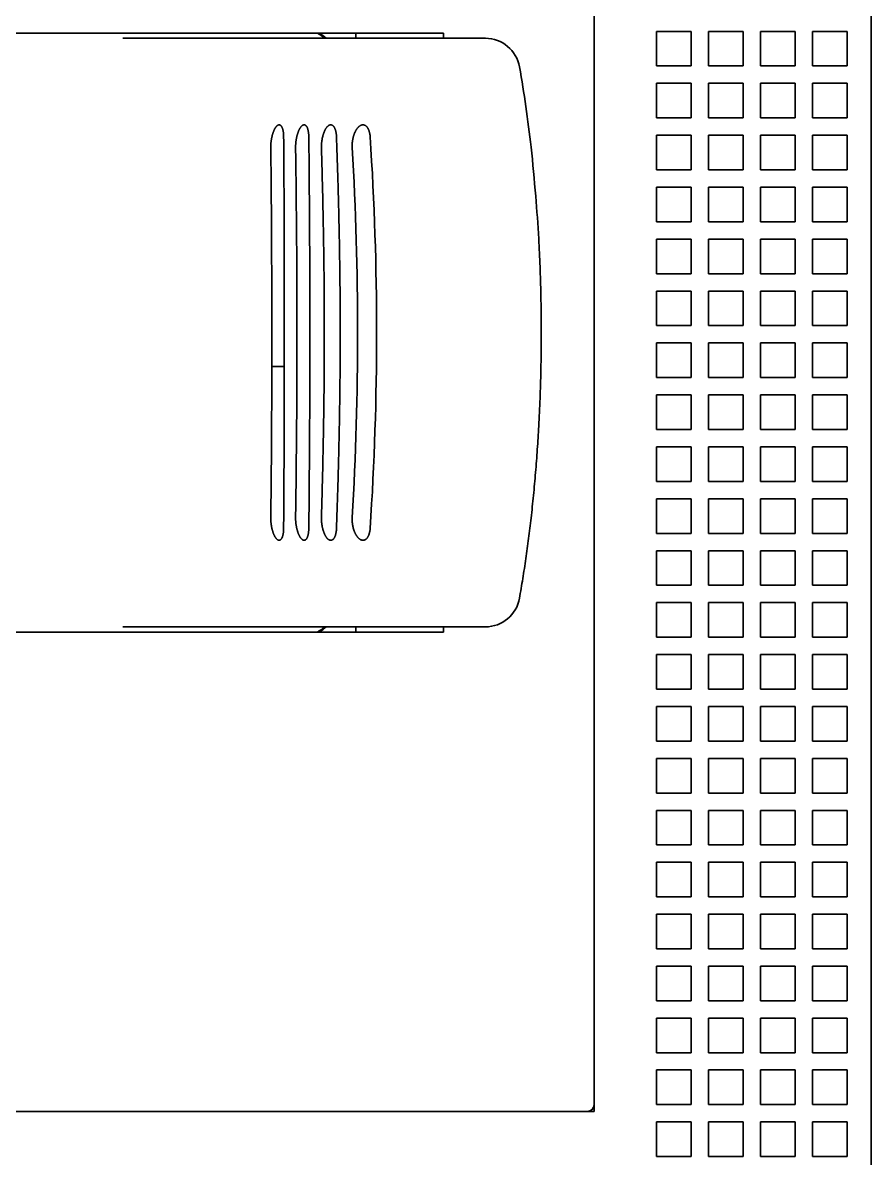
# Model space of a CAD drawing. Header units: millimetres. Extents: x 0 to 840, y -1485 to 297.
# Drawn here: x 74.148 to 76.598, y -454.275 to -450.995 of the extents above; entities that cross this region are included whole.
import ezdxf

# ---------------------------------------------------------------- set-up
doc = ezdxf.new("R2010")
doc.units = ezdxf.units.MM

# ---------------------------------------------------------------- blocks, each defined once
blk = doc.blocks.new('XT2_3P ABB')
at = {"color": 7, "lineweight": 35}
for p, q in [((3.95, 8.9), (-3.95, 8.9)), ((3.95, 8.9), (-3.95, 8.9)), ((2.25, 8.1), (-2.25, 8.1)), ((2.25, 8.1), (-2.25, 8.1)), ((2.1603, 8.1), (-2.1603, 8.1)), ((2.25, 4), (2.25, 8.1)), ((2.25, 4), (2.25, 8.1)), ((2.25, 4.02), (2.25, 8.08)), ((-0.865, 4.4521), (-0.865, 7.6649)), ((0.865, 4.4521), (0.865, 7.6649))]:
    blk.add_line(p, q, dxfattribs=at)
at = {"color": 7, "lineweight": 35, "ltscale": 0.025}
for p, q in [((-0.87, 8.83), (-0.87, 8.73)), ((-0.87, 8.83), (-0.77, 8.83)), ((-0.87, 8.83), (-0.87, 8.73)), ((-0.87, 8.83), (-0.77, 8.83)), ((-0.77, 8.83), (-0.77, 8.73)), ((-0.77, 8.83), (-0.77, 8.73)), ((-0.72, 8.83), (-0.72, 8.73)), ((-0.72, 8.83), (-0.62, 8.83)), ((-0.72, 8.83), (-0.72, 8.73)), ((-0.72, 8.83), (-0.62, 8.83)), ((-0.62, 8.83), (-0.62, 8.73)), ((-0.62, 8.83), (-0.62, 8.73)), ((-0.57, 8.83), (-0.57, 8.73)), ((-0.57, 8.83), (-0.47, 8.83)), ((-0.57, 8.83), (-0.57, 8.73)), ((-0.57, 8.83), (-0.47, 8.83)), ((-0.47, 8.83), (-0.47, 8.73)), ((-0.47, 8.83), (-0.47, 8.73)), ((-0.42, 8.83), (-0.42, 8.73)), ((-0.42, 8.83), (-0.32, 8.83)), ((-0.42, 8.83), (-0.42, 8.73)), ((-0.42, 8.83), (-0.32, 8.83)), ((-0.32, 8.83), (-0.32, 8.73)), ((-0.32, 8.83), (-0.32, 8.73)), ((-0.27, 8.83), (-0.27, 8.73)), ((-0.27, 8.83), (-0.17, 8.83)), ((-0.27, 8.83), (-0.27, 8.73)), ((-0.27, 8.83), (-0.17, 8.83)), ((-0.17, 8.83), (-0.17, 8.73)), ((-0.17, 8.83), (-0.17, 8.73)), ((-0.12, 8.83), (-0.12, 8.73)), ((-0.12, 8.83), (-0.02, 8.83)), ((-0.12, 8.83), (-0.12, 8.73)), ((-0.12, 8.83), (-0.02, 8.83)), ((-0.02, 8.83), (-0.02, 8.73)), ((-0.02, 8.83), (-0.02, 8.73)), ((0.03, 8.83), (0.03, 8.73)), ((0.03, 8.83), (0.13, 8.83)), ((0.03, 8.83), (0.03, 8.73)), ((0.03, 8.83), (0.13, 8.83)), ((0.13, 8.83), (0.13, 8.73)), ((0.13, 8.83), (0.13, 8.73)), ((0.18, 8.83), (0.18, 8.73)), ((0.18, 8.83), (0.28, 8.83)), ((0.18, 8.83), (0.18, 8.73)), ((0.18, 8.83), (0.28, 8.83)), ((0.28, 8.83), (0.28, 8.73)), ((0.28, 8.83), (0.28, 8.73)), ((0.33, 8.83), (0.33, 8.73)), ((0.33, 8.83), (0.43, 8.83)), ((0.33, 8.83), (0.33, 8.73)), ((0.33, 8.83), (0.43, 8.83)), ((0.43, 8.83), (0.43, 8.73)), ((0.43, 8.83), (0.43, 8.73)), ((0.48, 8.83), (0.48, 8.73)), ((0.48, 8.83), (0.58, 8.83)), ((0.48, 8.83), (0.48, 8.73)), ((0.48, 8.83), (0.58, 8.83)), ((0.58, 8.83), (0.58, 8.73)), ((0.58, 8.83), (0.58, 8.73)), ((0.63, 8.83), (0.63, 8.73)), ((0.63, 8.83), (0.73, 8.83)), ((0.63, 8.83), (0.63, 8.73)), ((0.63, 8.83), (0.73, 8.83)), ((0.73, 8.83), (0.73, 8.73)), ((0.73, 8.83), (0.73, 8.73)), ((0.78, 8.83), (0.78, 8.73)), ((0.78, 8.83), (0.88, 8.83)), ((0.78, 8.83), (0.78, 8.73)), ((0.78, 8.83), (0.88, 8.83)), ((0.88, 8.83), (0.88, 8.73)), ((0.88, 8.83), (0.88, 8.73)), ((0.93, 8.83), (0.93, 8.73)), ((0.93, 8.83), (1.03, 8.83)), ((0.93, 8.83), (0.93, 8.73)), ((0.93, 8.83), (1.03, 8.83)), ((1.03, 8.83), (1.03, 8.73)), ((1.03, 8.83), (1.03, 8.73)), ((1.08, 8.83), (1.08, 8.73)), ((1.08, 8.83), (1.18, 8.83)), ((1.08, 8.83), (1.08, 8.73)), ((1.08, 8.83), (1.18, 8.83)), ((1.18, 8.83), (1.18, 8.73)), ((1.18, 8.83), (1.18, 8.73)), ((1.23, 8.83), (1.23, 8.73)), ((1.23, 8.83), (1.33, 8.83)), ((1.23, 8.83), (1.23, 8.73)), ((1.23, 8.83), (1.33, 8.83)), ((1.33, 8.83), (1.33, 8.73)), ((1.33, 8.83), (1.33, 8.73)), ((1.38, 8.83), (1.38, 8.73)), ((1.38, 8.83), (1.48, 8.83)), ((1.38, 8.83), (1.38, 8.73)), ((1.38, 8.83), (1.48, 8.83)), ((1.48, 8.83), (1.48, 8.73)), ((1.48, 8.83), (1.48, 8.73)), ((1.53, 8.83), (1.53, 8.73)), ((1.53, 8.83), (1.63, 8.83)), ((1.53, 8.83), (1.53, 8.73)), ((1.53, 8.83), (1.63, 8.83)), ((1.63, 8.83), (1.63, 8.73)), ((1.63, 8.83), (1.63, 8.73)), ((1.68, 8.83), (1.68, 8.73)), ((1.68, 8.83), (1.78, 8.83)), ((1.68, 8.83), (1.68, 8.73)), ((1.68, 8.83), (1.78, 8.83)), ((1.78, 8.83), (1.78, 8.73)), ((1.78, 8.83), (1.78, 8.73)), ((1.83, 8.83), (1.83, 8.73)), ((1.83, 8.83), (1.93, 8.83)), ((1.83, 8.83), (1.83, 8.73)), ((1.83, 8.83), (1.93, 8.83)), ((1.93, 8.83), (1.93, 8.73)), ((1.93, 8.83), (1.93, 8.73)), ((1.98, 8.83), (1.98, 8.73)), ((1.98, 8.83), (2.08, 8.83)), ((1.98, 8.83), (1.98, 8.73)), ((1.98, 8.83), (2.08, 8.83)), ((2.08, 8.83), (2.08, 8.73)), ((2.08, 8.83), (2.08, 8.73)), ((2.13, 8.83), (2.13, 8.73)), ((2.13, 8.83), (2.23, 8.83)), ((2.13, 8.83), (2.13, 8.73)), ((2.13, 8.83), (2.23, 8.83)), ((2.23, 8.83), (2.23, 8.73)), ((2.23, 8.83), (2.23, 8.73)), ((2.28, 8.83), (2.28, 8.73)), ((2.28, 8.83), (2.38, 8.83)), ((2.28, 8.83), (2.28, 8.73)), ((2.28, 8.83), (2.38, 8.83)), ((2.38, 8.83), (2.38, 8.73)), ((2.38, 8.83), (2.38, 8.73)), ((-0.87, 8.73), (-0.77, 8.73)), ((-0.87, 8.73), (-0.77, 8.73)), ((-0.72, 8.73), (-0.62, 8.73)), ((-0.72, 8.73), (-0.62, 8.73)), ((-0.57, 8.73), (-0.47, 8.73)), ((-0.57, 8.73), (-0.47, 8.73)), ((-0.42, 8.73), (-0.32, 8.73)), ((-0.42, 8.73), (-0.32, 8.73)), ((-0.27, 8.73), (-0.17, 8.73)), ((-0.27, 8.73), (-0.17, 8.73)), ((-0.12, 8.73), (-0.02, 8.73)), ((-0.12, 8.73), (-0.02, 8.73)), ((0.03, 8.73), (0.13, 8.73)), ((0.03, 8.73), (0.13, 8.73)), ((0.18, 8.73), (0.28, 8.73)), ((0.18, 8.73), (0.28, 8.73)), ((0.33, 8.73), (0.43, 8.73)), ((0.33, 8.73), (0.43, 8.73)), ((0.48, 8.73), (0.58, 8.73)), ((0.48, 8.73), (0.58, 8.73)), ((0.63, 8.73), (0.73, 8.73)), ((0.63, 8.73), (0.73, 8.73)), ((0.78, 8.73), (0.88, 8.73)), ((0.78, 8.73), (0.88, 8.73)), ((0.93, 8.73), (1.03, 8.73)), ((0.93, 8.73), (1.03, 8.73)), ((1.08, 8.73), (1.18, 8.73)), ((1.08, 8.73), (1.18, 8.73)), ((1.23, 8.73), (1.33, 8.73)), ((1.23, 8.73), (1.33, 8.73)), ((1.38, 8.73), (1.48, 8.73)), ((1.38, 8.73), (1.48, 8.73)), ((1.53, 8.73), (1.63, 8.73)), ((1.53, 8.73), (1.63, 8.73)), ((1.68, 8.73), (1.78, 8.73)), ((1.68, 8.73), (1.78, 8.73)), ((1.83, 8.73), (1.93, 8.73)), ((1.83, 8.73), (1.93, 8.73)), ((1.98, 8.73), (2.08, 8.73)), ((1.98, 8.73), (2.08, 8.73)), ((2.13, 8.73), (2.23, 8.73)), ((2.13, 8.73), (2.23, 8.73)), ((2.28, 8.73), (2.38, 8.73)), ((2.28, 8.73), (2.38, 8.73)), ((-0.87, 8.68), (-0.87, 8.58)), ((-0.87, 8.68), (-0.77, 8.68)), ((-0.87, 8.68), (-0.87, 8.58)), ((-0.87, 8.68), (-0.77, 8.68)), ((-0.77, 8.68), (-0.77, 8.58)), ((-0.77, 8.68), (-0.77, 8.58)), ((-0.72, 8.68), (-0.72, 8.58)), ((-0.72, 8.68), (-0.62, 8.68)), ((-0.72, 8.68), (-0.72, 8.58)), ((-0.72, 8.68), (-0.62, 8.68)), ((-0.62, 8.68), (-0.62, 8.58)), ((-0.62, 8.68), (-0.62, 8.58)), ((-0.57, 8.68), (-0.57, 8.58)), ((-0.57, 8.68), (-0.47, 8.68)), ((-0.57, 8.68), (-0.57, 8.58)), ((-0.57, 8.68), (-0.47, 8.68)), ((-0.47, 8.68), (-0.47, 8.58)), ((-0.47, 8.68), (-0.47, 8.58)), ((-0.42, 8.68), (-0.42, 8.58)), ((-0.42, 8.68), (-0.32, 8.68)), ((-0.42, 8.68), (-0.42, 8.58)), ((-0.42, 8.68), (-0.32, 8.68)), ((-0.32, 8.68), (-0.32, 8.58)), ((-0.32, 8.68), (-0.32, 8.58)), ((-0.27, 8.68), (-0.27, 8.58)), ((-0.27, 8.68), (-0.17, 8.68)), ((-0.27, 8.68), (-0.27, 8.58)), ((-0.27, 8.68), (-0.17, 8.68)), ((-0.17, 8.68), (-0.17, 8.58)), ((-0.17, 8.68), (-0.17, 8.58)), ((-0.12, 8.68), (-0.12, 8.58)), ((-0.12, 8.68), (-0.02, 8.68)), ((-0.12, 8.68), (-0.12, 8.58)), ((-0.12, 8.68), (-0.02, 8.68)), ((-0.02, 8.68), (-0.02, 8.58)), ((-0.02, 8.68), (-0.02, 8.58)), ((0.03, 8.68), (0.03, 8.58)), ((0.03, 8.68), (0.13, 8.68)), ((0.03, 8.68), (0.03, 8.58)), ((0.03, 8.68), (0.13, 8.68)), ((0.13, 8.68), (0.13, 8.58)), ((0.13, 8.68), (0.13, 8.58)), ((0.18, 8.68), (0.18, 8.58)), ((0.18, 8.68), (0.28, 8.68)), ((0.18, 8.68), (0.18, 8.58)), ((0.18, 8.68), (0.28, 8.68)), ((0.28, 8.68), (0.28, 8.58)), ((0.28, 8.68), (0.28, 8.58)), ((0.33, 8.68), (0.33, 8.58)), ((0.33, 8.68), (0.43, 8.68)), ((0.33, 8.68), (0.33, 8.58)), ((0.33, 8.68), (0.43, 8.68)), ((0.43, 8.68), (0.43, 8.58)), ((0.43, 8.68), (0.43, 8.58)), ((0.48, 8.68), (0.48, 8.58)), ((0.48, 8.68), (0.58, 8.68)), ((0.48, 8.68), (0.48, 8.58)), ((0.48, 8.68), (0.58, 8.68)), ((0.58, 8.68), (0.58, 8.58)), ((0.58, 8.68), (0.58, 8.58)), ((0.63, 8.68), (0.63, 8.58)), ((0.63, 8.68), (0.73, 8.68)), ((0.63, 8.68), (0.63, 8.58)), ((0.63, 8.68), (0.73, 8.68)), ((0.73, 8.68), (0.73, 8.58)), ((0.73, 8.68), (0.73, 8.58)), ((0.78, 8.68), (0.78, 8.58)), ((0.78, 8.68), (0.88, 8.68)), ((0.78, 8.68), (0.78, 8.58)), ((0.78, 8.68), (0.88, 8.68)), ((0.88, 8.68), (0.88, 8.58)), ((0.88, 8.68), (0.88, 8.58)), ((0.93, 8.68), (0.93, 8.58)), ((0.93, 8.68), (1.03, 8.68)), ((0.93, 8.68), (0.93, 8.58)), ((0.93, 8.68), (1.03, 8.68)), ((1.03, 8.68), (1.03, 8.58)), ((1.03, 8.68), (1.03, 8.58)), ((1.08, 8.68), (1.08, 8.58)), ((1.08, 8.68), (1.18, 8.68)), ((1.08, 8.68), (1.08, 8.58)), ((1.08, 8.68), (1.18, 8.68)), ((1.18, 8.68), (1.18, 8.58)), ((1.18, 8.68), (1.18, 8.58)), ((1.23, 8.68), (1.23, 8.58)), ((1.23, 8.68), (1.33, 8.68)), ((1.23, 8.68), (1.23, 8.58)), ((1.23, 8.68), (1.33, 8.68)), ((1.33, 8.68), (1.33, 8.58)), ((1.33, 8.68), (1.33, 8.58)), ((1.38, 8.68), (1.38, 8.58)), ((1.38, 8.68), (1.48, 8.68)), ((1.38, 8.68), (1.38, 8.58)), ((1.38, 8.68), (1.48, 8.68)), ((1.48, 8.68), (1.48, 8.58)), ((1.48, 8.68), (1.48, 8.58)), ((1.53, 8.68), (1.53, 8.58)), ((1.53, 8.68), (1.63, 8.68)), ((1.53, 8.68), (1.53, 8.58)), ((1.53, 8.68), (1.63, 8.68)), ((1.63, 8.68), (1.63, 8.58)), ((1.63, 8.68), (1.63, 8.58)), ((1.68, 8.68), (1.68, 8.58)), ((1.68, 8.68), (1.78, 8.68)), ((1.68, 8.68), (1.68, 8.58)), ((1.68, 8.68), (1.78, 8.68)), ((1.78, 8.68), (1.78, 8.58)), ((1.78, 8.68), (1.78, 8.58)), ((1.83, 8.68), (1.83, 8.58)), ((1.83, 8.68), (1.93, 8.68)), ((1.83, 8.68), (1.83, 8.58)), ((1.83, 8.68), (1.93, 8.68)), ((1.93, 8.68), (1.93, 8.58)), ((1.93, 8.68), (1.93, 8.58)), ((1.98, 8.68), (1.98, 8.58)), ((1.98, 8.68), (2.08, 8.68)), ((1.98, 8.68), (1.98, 8.58)), ((1.98, 8.68), (2.08, 8.68)), ((2.08, 8.68), (2.08, 8.58)), ((2.08, 8.68), (2.08, 8.58)), ((2.13, 8.68), (2.13, 8.58)), ((2.13, 8.68), (2.23, 8.68)), ((2.13, 8.68), (2.13, 8.58)), ((2.13, 8.68), (2.23, 8.68)), ((2.23, 8.68), (2.23, 8.58)), ((2.23, 8.68), (2.23, 8.58)), ((2.28, 8.68), (2.28, 8.58)), ((2.28, 8.68), (2.38, 8.68)), ((2.28, 8.68), (2.28, 8.58)), ((2.28, 8.68), (2.38, 8.68)), ((2.38, 8.68), (2.38, 8.58)), ((2.38, 8.68), (2.38, 8.58)), ((-0.87, 8.58), (-0.77, 8.58)), ((-0.87, 8.58), (-0.77, 8.58)), ((-0.72, 8.58), (-0.62, 8.58)), ((-0.72, 8.58), (-0.62, 8.58)), ((-0.57, 8.58), (-0.47, 8.58)), ((-0.57, 8.58), (-0.47, 8.58)), ((-0.42, 8.58), (-0.32, 8.58)), ((-0.42, 8.58), (-0.32, 8.58)), ((-0.27, 8.58), (-0.17, 8.58)), ((-0.27, 8.58), (-0.17, 8.58)), ((-0.12, 8.58), (-0.02, 8.58)), ((-0.12, 8.58), (-0.02, 8.58)), ((0.03, 8.58), (0.13, 8.58)), ((0.03, 8.58), (0.13, 8.58)), ((0.18, 8.58), (0.28, 8.58)), ((0.18, 8.58), (0.28, 8.58)), ((0.33, 8.58), (0.43, 8.58)), ((0.33, 8.58), (0.43, 8.58)), ((0.48, 8.58), (0.58, 8.58)), ((0.48, 8.58), (0.58, 8.58)), ((0.63, 8.58), (0.73, 8.58)), ((0.63, 8.58), (0.73, 8.58)), ((0.78, 8.58), (0.88, 8.58)), ((0.78, 8.58), (0.88, 8.58)), ((0.93, 8.58), (1.03, 8.58)), ((0.93, 8.58), (1.03, 8.58)), ((1.08, 8.58), (1.18, 8.58)), ((1.08, 8.58), (1.18, 8.58)), ((1.23, 8.58), (1.33, 8.58)), ((1.23, 8.58), (1.33, 8.58)), ((1.38, 8.58), (1.48, 8.58)), ((1.38, 8.58), (1.48, 8.58)), ((1.53, 8.58), (1.63, 8.58)), ((1.53, 8.58), (1.63, 8.58)), ((1.68, 8.58), (1.78, 8.58)), ((1.68, 8.58), (1.78, 8.58)), ((1.83, 8.58), (1.93, 8.58)), ((1.83, 8.58), (1.93, 8.58)), ((1.98, 8.58), (2.08, 8.58)), ((1.98, 8.58), (2.08, 8.58)), ((2.13, 8.58), (2.23, 8.58)), ((2.13, 8.58), (2.23, 8.58)), ((2.28, 8.58), (2.38, 8.58)), ((2.28, 8.58), (2.38, 8.58)), ((-0.87, 8.53), (-0.87, 8.43)), ((-0.87, 8.53), (-0.77, 8.53)), ((-0.87, 8.53), (-0.87, 8.43)), ((-0.87, 8.53), (-0.77, 8.53)), ((-0.77, 8.53), (-0.77, 8.43)), ((-0.77, 8.53), (-0.77, 8.43)), ((-0.72, 8.53), (-0.72, 8.43)), ((-0.72, 8.53), (-0.62, 8.53)), ((-0.72, 8.53), (-0.72, 8.43)), ((-0.72, 8.53), (-0.62, 8.53)), ((-0.62, 8.53), (-0.62, 8.43)), ((-0.62, 8.53), (-0.62, 8.43)), ((-0.57, 8.53), (-0.57, 8.43)), ((-0.57, 8.53), (-0.47, 8.53)), ((-0.57, 8.53), (-0.57, 8.43)), ((-0.57, 8.53), (-0.47, 8.53)), ((-0.47, 8.53), (-0.47, 8.43)), ((-0.47, 8.53), (-0.47, 8.43)), ((-0.42, 8.53), (-0.42, 8.43)), ((-0.42, 8.53), (-0.32, 8.53)), ((-0.42, 8.53), (-0.42, 8.43)), ((-0.42, 8.53), (-0.32, 8.53)), ((-0.32, 8.53), (-0.32, 8.43)), ((-0.32, 8.53), (-0.32, 8.43)), ((-0.27, 8.53), (-0.27, 8.43)), ((-0.27, 8.53), (-0.17, 8.53)), ((-0.27, 8.53), (-0.27, 8.43)), ((-0.27, 8.53), (-0.17, 8.53)), ((-0.17, 8.53), (-0.17, 8.43)), ((-0.17, 8.53), (-0.17, 8.43)), ((-0.12, 8.53), (-0.12, 8.43)), ((-0.12, 8.53), (-0.02, 8.53)), ((-0.12, 8.53), (-0.12, 8.43)), ((-0.12, 8.53), (-0.02, 8.53)), ((-0.02, 8.53), (-0.02, 8.43)), ((-0.02, 8.53), (-0.02, 8.43)), ((0.03, 8.53), (0.03, 8.43)), ((0.03, 8.53), (0.13, 8.53)), ((0.03, 8.53), (0.03, 8.43)), ((0.03, 8.53), (0.13, 8.53)), ((0.13, 8.53), (0.13, 8.43)), ((0.13, 8.53), (0.13, 8.43)), ((0.18, 8.53), (0.18, 8.43)), ((0.18, 8.53), (0.28, 8.53)), ((0.18, 8.53), (0.18, 8.43)), ((0.18, 8.53), (0.28, 8.53)), ((0.28, 8.53), (0.28, 8.43)), ((0.28, 8.53), (0.28, 8.43)), ((0.33, 8.53), (0.33, 8.43)), ((0.33, 8.53), (0.43, 8.53)), ((0.33, 8.53), (0.33, 8.43)), ((0.33, 8.53), (0.43, 8.53)), ((0.43, 8.53), (0.43, 8.43)), ((0.43, 8.53), (0.43, 8.43)), ((0.48, 8.53), (0.48, 8.43)), ((0.48, 8.53), (0.58, 8.53)), ((0.48, 8.53), (0.48, 8.43)), ((0.48, 8.53), (0.58, 8.53)), ((0.58, 8.53), (0.58, 8.43)), ((0.58, 8.53), (0.58, 8.43)), ((0.63, 8.53), (0.63, 8.43)), ((0.63, 8.53), (0.73, 8.53)), ((0.63, 8.53), (0.63, 8.43)), ((0.63, 8.53), (0.73, 8.53)), ((0.73, 8.53), (0.73, 8.43)), ((0.73, 8.53), (0.73, 8.43)), ((0.78, 8.53), (0.78, 8.43)), ((0.78, 8.53), (0.88, 8.53)), ((0.78, 8.53), (0.78, 8.43)), ((0.78, 8.53), (0.88, 8.53)), ((0.88, 8.53), (0.88, 8.43)), ((0.88, 8.53), (0.88, 8.43)), ((0.93, 8.53), (0.93, 8.43)), ((0.93, 8.53), (1.03, 8.53)), ((0.93, 8.53), (0.93, 8.43)), ((0.93, 8.53), (1.03, 8.53)), ((1.03, 8.53), (1.03, 8.43)), ((1.03, 8.53), (1.03, 8.43)), ((1.08, 8.53), (1.08, 8.43)), ((1.08, 8.53), (1.18, 8.53)), ((1.08, 8.53), (1.08, 8.43)), ((1.08, 8.53), (1.18, 8.53)), ((1.18, 8.53), (1.18, 8.43)), ((1.18, 8.53), (1.18, 8.43)), ((1.23, 8.53), (1.23, 8.43)), ((1.23, 8.53), (1.33, 8.53)), ((1.23, 8.53), (1.23, 8.43)), ((1.23, 8.53), (1.33, 8.53)), ((1.33, 8.53), (1.33, 8.43)), ((1.33, 8.53), (1.33, 8.43)), ((1.38, 8.53), (1.38, 8.43)), ((1.38, 8.53), (1.48, 8.53)), ((1.38, 8.53), (1.38, 8.43)), ((1.38, 8.53), (1.48, 8.53)), ((1.48, 8.53), (1.48, 8.43)), ((1.48, 8.53), (1.48, 8.43)), ((1.53, 8.53), (1.53, 8.43)), ((1.53, 8.53), (1.63, 8.53)), ((1.53, 8.53), (1.53, 8.43)), ((1.53, 8.53), (1.63, 8.53)), ((1.63, 8.53), (1.63, 8.43)), ((1.63, 8.53), (1.63, 8.43)), ((1.68, 8.53), (1.68, 8.43)), ((1.68, 8.53), (1.78, 8.53)), ((1.68, 8.53), (1.68, 8.43)), ((1.68, 8.53), (1.78, 8.53)), ((1.78, 8.53), (1.78, 8.43)), ((1.78, 8.53), (1.78, 8.43)), ((1.83, 8.53), (1.83, 8.43)), ((1.83, 8.53), (1.93, 8.53)), ((1.83, 8.53), (1.83, 8.43)), ((1.83, 8.53), (1.93, 8.53)), ((1.93, 8.53), (1.93, 8.43)), ((1.93, 8.53), (1.93, 8.43)), ((1.98, 8.53), (1.98, 8.43)), ((1.98, 8.53), (2.08, 8.53)), ((1.98, 8.53), (1.98, 8.43)), ((1.98, 8.53), (2.08, 8.53)), ((2.08, 8.53), (2.08, 8.43)), ((2.08, 8.53), (2.08, 8.43)), ((2.13, 8.53), (2.13, 8.43)), ((2.13, 8.53), (2.23, 8.53)), ((2.13, 8.53), (2.13, 8.43)), ((2.13, 8.53), (2.23, 8.53)), ((2.23, 8.53), (2.23, 8.43)), ((2.23, 8.53), (2.23, 8.43)), ((2.28, 8.53), (2.28, 8.43)), ((2.28, 8.53), (2.38, 8.53)), ((2.28, 8.53), (2.28, 8.43)), ((2.28, 8.53), (2.38, 8.53)), ((2.38, 8.53), (2.38, 8.43)), ((2.38, 8.53), (2.38, 8.43)), ((-0.87, 8.43), (-0.77, 8.43)), ((-0.87, 8.43), (-0.77, 8.43)), ((-0.72, 8.43), (-0.62, 8.43)), ((-0.72, 8.43), (-0.62, 8.43)), ((-0.57, 8.43), (-0.47, 8.43)), ((-0.57, 8.43), (-0.47, 8.43)), ((-0.42, 8.43), (-0.32, 8.43)), ((-0.42, 8.43), (-0.32, 8.43)), ((-0.27, 8.43), (-0.17, 8.43)), ((-0.27, 8.43), (-0.17, 8.43)), ((-0.12, 8.43), (-0.02, 8.43)), ((-0.12, 8.43), (-0.02, 8.43)), ((0.03, 8.43), (0.13, 8.43)), ((0.03, 8.43), (0.13, 8.43)), ((0.18, 8.43), (0.28, 8.43)), ((0.18, 8.43), (0.28, 8.43)), ((0.33, 8.43), (0.43, 8.43)), ((0.33, 8.43), (0.43, 8.43)), ((0.48, 8.43), (0.58, 8.43)), ((0.48, 8.43), (0.58, 8.43)), ((0.63, 8.43), (0.73, 8.43)), ((0.63, 8.43), (0.73, 8.43)), ((0.78, 8.43), (0.88, 8.43)), ((0.78, 8.43), (0.88, 8.43)), ((0.93, 8.43), (1.03, 8.43)), ((0.93, 8.43), (1.03, 8.43)), ((1.08, 8.43), (1.18, 8.43)), ((1.08, 8.43), (1.18, 8.43)), ((1.23, 8.43), (1.33, 8.43)), ((1.23, 8.43), (1.33, 8.43)), ((1.38, 8.43), (1.48, 8.43)), ((1.38, 8.43), (1.48, 8.43)), ((1.53, 8.43), (1.63, 8.43)), ((1.53, 8.43), (1.63, 8.43)), ((1.68, 8.43), (1.78, 8.43)), ((1.68, 8.43), (1.78, 8.43)), ((1.83, 8.43), (1.93, 8.43)), ((1.83, 8.43), (1.93, 8.43)), ((1.98, 8.43), (2.08, 8.43)), ((1.98, 8.43), (2.08, 8.43)), ((2.13, 8.43), (2.23, 8.43)), ((2.13, 8.43), (2.23, 8.43)), ((2.28, 8.43), (2.38, 8.43)), ((2.28, 8.43), (2.38, 8.43)), ((-0.87, 8.38), (-0.87, 8.28)), ((-0.87, 8.38), (-0.77, 8.38)), ((-0.87, 8.38), (-0.87, 8.28)), ((-0.87, 8.38), (-0.77, 8.38)), ((-0.77, 8.38), (-0.77, 8.28)), ((-0.77, 8.38), (-0.77, 8.28)), ((-0.72, 8.38), (-0.72, 8.28)), ((-0.72, 8.38), (-0.62, 8.38)), ((-0.72, 8.38), (-0.72, 8.28)), ((-0.72, 8.38), (-0.62, 8.38)), ((-0.62, 8.38), (-0.62, 8.28)), ((-0.62, 8.38), (-0.62, 8.28)), ((-0.57, 8.38), (-0.57, 8.28)), ((-0.57, 8.38), (-0.47, 8.38)), ((-0.57, 8.38), (-0.57, 8.28)), ((-0.57, 8.38), (-0.47, 8.38)), ((-0.47, 8.38), (-0.47, 8.28)), ((-0.47, 8.38), (-0.47, 8.28)), ((-0.42, 8.38), (-0.42, 8.28)), ((-0.42, 8.38), (-0.32, 8.38)), ((-0.42, 8.38), (-0.42, 8.28)), ((-0.42, 8.38), (-0.32, 8.38)), ((-0.32, 8.38), (-0.32, 8.28)), ((-0.32, 8.38), (-0.32, 8.28)), ((-0.27, 8.38), (-0.27, 8.28)), ((-0.27, 8.38), (-0.17, 8.38)), ((-0.27, 8.38), (-0.27, 8.28)), ((-0.27, 8.38), (-0.17, 8.38)), ((-0.17, 8.38), (-0.17, 8.28)), ((-0.17, 8.38), (-0.17, 8.28)), ((-0.12, 8.38), (-0.12, 8.28)), ((-0.12, 8.38), (-0.02, 8.38)), ((-0.12, 8.38), (-0.12, 8.28)), ((-0.12, 8.38), (-0.02, 8.38)), ((-0.02, 8.38), (-0.02, 8.28)), ((-0.02, 8.38), (-0.02, 8.28)), ((0.03, 8.38), (0.03, 8.28)), ((0.03, 8.38), (0.13, 8.38)), ((0.03, 8.38), (0.03, 8.28)), ((0.03, 8.38), (0.13, 8.38)), ((0.13, 8.38), (0.13, 8.28)), ((0.13, 8.38), (0.13, 8.28)), ((0.18, 8.38), (0.18, 8.28)), ((0.18, 8.38), (0.28, 8.38)), ((0.18, 8.38), (0.18, 8.28)), ((0.18, 8.38), (0.28, 8.38)), ((0.28, 8.38), (0.28, 8.28)), ((0.28, 8.38), (0.28, 8.28)), ((0.33, 8.38), (0.33, 8.28)), ((0.33, 8.38), (0.43, 8.38)), ((0.33, 8.38), (0.33, 8.28)), ((0.33, 8.38), (0.43, 8.38)), ((0.43, 8.38), (0.43, 8.28)), ((0.43, 8.38), (0.43, 8.28)), ((0.48, 8.38), (0.48, 8.28)), ((0.48, 8.38), (0.58, 8.38)), ((0.48, 8.38), (0.48, 8.28)), ((0.48, 8.38), (0.58, 8.38)), ((0.58, 8.38), (0.58, 8.28)), ((0.58, 8.38), (0.58, 8.28)), ((0.63, 8.38), (0.63, 8.28)), ((0.63, 8.38), (0.73, 8.38)), ((0.63, 8.38), (0.63, 8.28)), ((0.63, 8.38), (0.73, 8.38)), ((0.73, 8.38), (0.73, 8.28)), ((0.73, 8.38), (0.73, 8.28)), ((0.78, 8.38), (0.78, 8.28)), ((0.78, 8.38), (0.88, 8.38)), ((0.78, 8.38), (0.78, 8.28)), ((0.78, 8.38), (0.88, 8.38)), ((0.88, 8.38), (0.88, 8.28)), ((0.88, 8.38), (0.88, 8.28)), ((0.93, 8.38), (0.93, 8.28)), ((0.93, 8.38), (1.03, 8.38)), ((0.93, 8.38), (0.93, 8.28)), ((0.93, 8.38), (1.03, 8.38)), ((1.03, 8.38), (1.03, 8.28)), ((1.03, 8.38), (1.03, 8.28)), ((1.08, 8.38), (1.08, 8.28)), ((1.08, 8.38), (1.18, 8.38)), ((1.08, 8.38), (1.08, 8.28)), ((1.08, 8.38), (1.18, 8.38)), ((1.18, 8.38), (1.18, 8.28)), ((1.18, 8.38), (1.18, 8.28)), ((1.23, 8.38), (1.23, 8.28)), ((1.23, 8.38), (1.33, 8.38)), ((1.23, 8.38), (1.23, 8.28)), ((1.23, 8.38), (1.33, 8.38)), ((1.33, 8.38), (1.33, 8.28)), ((1.33, 8.38), (1.33, 8.28)), ((1.38, 8.38), (1.38, 8.28)), ((1.38, 8.38), (1.48, 8.38)), ((1.38, 8.38), (1.38, 8.28)), ((1.38, 8.38), (1.48, 8.38)), ((1.48, 8.38), (1.48, 8.28)), ((1.48, 8.38), (1.48, 8.28)), ((1.53, 8.38), (1.53, 8.28)), ((1.53, 8.38), (1.63, 8.38)), ((1.53, 8.38), (1.53, 8.28)), ((1.53, 8.38), (1.63, 8.38)), ((1.63, 8.38), (1.63, 8.28)), ((1.63, 8.38), (1.63, 8.28)), ((1.68, 8.38), (1.68, 8.28)), ((1.68, 8.38), (1.78, 8.38)), ((1.68, 8.38), (1.68, 8.28)), ((1.68, 8.38), (1.78, 8.38)), ((1.78, 8.38), (1.78, 8.28)), ((1.78, 8.38), (1.78, 8.28)), ((1.83, 8.38), (1.83, 8.28)), ((1.83, 8.38), (1.93, 8.38)), ((1.83, 8.38), (1.83, 8.28)), ((1.83, 8.38), (1.93, 8.38)), ((1.93, 8.38), (1.93, 8.28)), ((1.93, 8.38), (1.93, 8.28)), ((1.98, 8.38), (1.98, 8.28)), ((1.98, 8.38), (2.08, 8.38)), ((1.98, 8.38), (1.98, 8.28)), ((1.98, 8.38), (2.08, 8.38)), ((2.08, 8.38), (2.08, 8.28)), ((2.08, 8.38), (2.08, 8.28)), ((2.13, 8.38), (2.13, 8.28)), ((2.13, 8.38), (2.23, 8.38)), ((2.13, 8.38), (2.13, 8.28)), ((2.13, 8.38), (2.23, 8.38)), ((2.23, 8.38), (2.23, 8.28)), ((2.23, 8.38), (2.23, 8.28)), ((2.28, 8.38), (2.28, 8.28)), ((2.28, 8.38), (2.38, 8.38)), ((2.28, 8.38), (2.28, 8.28)), ((2.28, 8.38), (2.38, 8.38)), ((2.38, 8.38), (2.38, 8.28)), ((2.38, 8.38), (2.38, 8.28)), ((-0.87, 8.28), (-0.77, 8.28)), ((-0.87, 8.28), (-0.77, 8.28)), ((-0.72, 8.28), (-0.62, 8.28)), ((-0.72, 8.28), (-0.62, 8.28)), ((-0.57, 8.28), (-0.47, 8.28)), ((-0.57, 8.28), (-0.47, 8.28)), ((-0.42, 8.28), (-0.32, 8.28)), ((-0.42, 8.28), (-0.32, 8.28)), ((-0.27, 8.28), (-0.17, 8.28)), ((-0.27, 8.28), (-0.17, 8.28)), ((-0.12, 8.28), (-0.02, 8.28)), ((-0.12, 8.28), (-0.02, 8.28)), ((0.03, 8.28), (0.13, 8.28)), ((0.03, 8.28), (0.13, 8.28)), ((0.18, 8.28), (0.28, 8.28)), ((0.18, 8.28), (0.28, 8.28)), ((0.33, 8.28), (0.43, 8.28)), ((0.33, 8.28), (0.43, 8.28)), ((0.48, 8.28), (0.58, 8.28)), ((0.48, 8.28), (0.58, 8.28)), ((0.63, 8.28), (0.73, 8.28)), ((0.63, 8.28), (0.73, 8.28)), ((0.78, 8.28), (0.88, 8.28)), ((0.78, 8.28), (0.88, 8.28)), ((0.93, 8.28), (1.03, 8.28)), ((0.93, 8.28), (1.03, 8.28)), ((1.08, 8.28), (1.18, 8.28)), ((1.08, 8.28), (1.18, 8.28)), ((1.23, 8.28), (1.33, 8.28)), ((1.23, 8.28), (1.33, 8.28)), ((1.38, 8.28), (1.48, 8.28)), ((1.38, 8.28), (1.48, 8.28)), ((1.53, 8.28), (1.63, 8.28)), ((1.53, 8.28), (1.63, 8.28)), ((1.68, 8.28), (1.78, 8.28)), ((1.68, 8.28), (1.78, 8.28)), ((1.83, 8.28), (1.93, 8.28)), ((1.83, 8.28), (1.93, 8.28)), ((1.98, 8.28), (2.08, 8.28)), ((1.98, 8.28), (2.08, 8.28)), ((2.13, 8.28), (2.23, 8.28)), ((2.13, 8.28), (2.23, 8.28)), ((2.28, 8.28), (2.38, 8.28)), ((2.28, 8.28), (2.38, 8.28))]:
    blk.add_line(p, q, dxfattribs=at)
at = {"color": 7, "lineweight": 35, "ltscale": 0.017437}
blk.add_line((2.23, 8.1), (2.1603, 8.1), dxfattribs=at)
at = {"color": 7, "lineweight": 35, "ltscale": 0.059273}
for p, q in [((-0.85, 7.7858), (-0.85, 7.5487)), ((0.85, 7.7858), (0.85, 7.5487))]:
    blk.add_line(p, q, dxfattribs=at)
at = {"color": 7, "lineweight": 35, "ltscale": 0.003747}
blk.add_line((-0.865, 7.6649), (-0.85, 7.6652), dxfattribs=at)
at = {"color": 7, "lineweight": 35, "ltscale": 0.003748}
blk.add_line((0.85, 7.6652), (0.865, 7.6649), dxfattribs=at)
at = {"color": 7, "lineweight": 35, "ltscale": 0.036088}
for p, q in [((-0.85, 7.4043), (-0.85, 7.5487)), ((0.85, 7.5487), (0.85, 7.4043))]:
    blk.add_line(p, q, dxfattribs=at)
at = {"color": 7, "lineweight": 35, "ltscale": 0.00375}
for p, q in [((-0.865, 7.4116), (-0.85, 7.4116)), ((0.85, 7.4116), (0.865, 7.4116))]:
    blk.add_line(p, q, dxfattribs=at)
at = {"color": 7, "lineweight": 35, "ltscale": 0.138792}
for p, q in [((-0.85, 7.4043), (-0.85, 6.8492)), ((0.85, 6.8492), (0.85, 7.4043))]:
    blk.add_line(p, q, dxfattribs=at)
at = {"color": 7, "lineweight": 35, "ltscale": 0.023766}
for p, q in [((-0.5657, 7.2759), (-0.4707, 7.2769)), ((0.5657, 7.2759), (0.4707, 7.2769))]:
    blk.add_line(p, q, dxfattribs=at)
at = {"color": 7, "lineweight": 35, "ltscale": 0.064286}
for p, q in [((-0.1029, 7.2051), (-0.36, 7.2046)), ((0.36, 7.2046), (0.1029, 7.2051))]:
    blk.add_line(p, q, dxfattribs=at)
at = {"color": 7, "lineweight": 35, "ltscale": 0.051429}
blk.add_line((0.1029, 7.2051), (-0.1029, 7.2051), dxfattribs=at)
at = {"color": 7, "lineweight": 35, "ltscale": 0.009004}
blk.add_line((0.098, 7.1691), (0.098, 7.2051), dxfattribs=at)
at = {"color": 7, "lineweight": 35, "ltscale": 0.000214}
for p, q in [((-0.34, 7.1681), (-0.3391, 7.1681)), ((0.3391, 7.1681), (0.34, 7.1681))]:
    blk.add_line(p, q, dxfattribs=at)
at = {"color": 7, "lineweight": 35, "ltscale": 0.000218}
for p, q in [((-0.098, 7.1691), (-0.0971, 7.1691)), ((0.0971, 7.1691), (0.098, 7.1691))]:
    blk.add_line(p, q, dxfattribs=at)
at = {"color": 7, "lineweight": 35, "ltscale": 0.048572}
blk.add_line((-0.0971, 7.1691), (0.0971, 7.1691), dxfattribs=at)
at = {"color": 7, "lineweight": 35, "ltscale": 0.027592}
for p, q in [((-0.85, 6.7388), (-0.85, 6.8492)), ((0.85, 6.8492), (0.85, 6.7388))]:
    blk.add_line(p, q, dxfattribs=at)
at = {"color": 7, "lineweight": 35}
for centre, radius, start, end in [((2.23, 8.08), 0.02, 0, 90), ((-0.0001, 2.8821), 5.065, 89.999, 91.2251), ((0.0001, 2.8822), 5.0649, 88.7701, 90.0009), ((-0.75, 7.7858), 0.1, 100.0436, 180), ((0.75, 7.7858), 0.1, 360, 79.9565), ((0, -1.0862), 8.558, 86.20981, 93.79019), ((0, -1.7124), 9.1294, 86.64494, 93.35506), ((-0.7823, 7.2626), 0.0931, 136.5936, 152.6253), ((-0.7882, 7.2584), 0.0878, 134.7321, 151.0772), ((0.7823, 7.2626), 0.0931, 27.3763, 43.4065), ((0.7882, 7.2584), 0.0878, 28.9237, 45.2686), ((0, -38.9818), 46.261, 89.41707, 90.58293), ((0, -31.574), 38.8157, 89.2113, 90.78868), ((-0.2083, -35.7977), 43.0026, 90.20217, 90.47626), ((0.2083, -35.7949), 42.9997, 89.52374, 89.79785), ((-0.145, -22.3608), 29.5295, 90.37838, 90.75537), ((-0.0261, -39.9165), 47.0856, 90.08746, 90.38089), ((0.026, -39.958), 47.1272, 89.61925, 89.91242), ((0.145, -22.3622), 29.531, 89.24463, 89.6216)]:
    blk.add_arc(centre, radius, start, end, dxfattribs=at)
for points, knots in [([(-0.1093, 7.946), (-0.1362, 7.9454), (-0.19, 7.9438), (-0.2849, 7.9396), (-0.4002, 7.9308), (-0.5278, 7.9195), (-0.6523, 7.9033), (-0.7293, 7.891), (-0.7674, 7.8843)], [0, 0, 0, 0, 0.808395, 1.614226, 2.850429, 4.277233, 5.45559, 6.616809, 6.616809, 6.616809, 6.616809]), ([(0.11, 7.9459), (0.1235, 7.9457), (0.1503, 7.945), (0.1904, 7.9436), (0.2305, 7.9419), (0.2684, 7.94), (0.3041, 7.938), (0.3376, 7.9358), (0.3709, 7.9334), (0.4042, 7.9307), (0.4373, 7.9279), (0.4703, 7.9247), (0.5032, 7.9214), (0.5348, 7.9179), (0.5653, 7.9143), (0.5946, 7.9106), (0.6238, 7.9068), (0.6528, 7.9027), (0.6817, 7.8984), (0.7104, 7.8939), (0.739, 7.8892), (0.758, 7.8859), (0.7674, 7.8843)], [0, 0, 0, 0, 0.402598, 0.804622, 1.205929, 1.60638, 1.942489, 2.277822, 2.612304, 2.945865, 3.278437, 3.609954, 3.940353, 4.269579, 4.565909, 4.861199, 5.155408, 5.448506, 5.740459, 6.031242, 6.320829, 6.609198, 6.609198, 6.609198, 6.609198]), ([(-0.5657, 7.4531), (-0.5668, 7.4531), (-0.5688, 7.4529), (-0.5719, 7.4525), (-0.5748, 7.452), (-0.5776, 7.4514), (-0.5802, 7.4508), (-0.5826, 7.45), (-0.5849, 7.4492), (-0.587, 7.4483), (-0.589, 7.4473), (-0.5907, 7.4463), (-0.5924, 7.4452), (-0.5938, 7.4441), (-0.5952, 7.4429), (-0.5963, 7.4417), (-0.5973, 7.4404), (-0.5981, 7.4391), (-0.5988, 7.4378), (-0.5993, 7.4365), (-0.5997, 7.4351), (-0.6, 7.4338), (-0.6, 7.4328), (-0.6, 7.4324)], [0, 0, 0, 0, 0.0317118, 0.0623992, 0.0919224, 0.1201347, 0.1469904, 0.1725446, 0.19682, 0.2198426, 0.2416493, 0.2622879, 0.2818166, 0.3003043, 0.3178308, 0.3344869, 0.3503749, 0.3656083, 0.3803078, 0.3946008, 0.4086203, 0.4225032, 0.4363874, 0.4363874, 0.4363874, 0.4363874]), ([(0.5657, 7.4531), (0.5668, 7.4531), (0.5688, 7.4529), (0.5719, 7.4525), (0.5748, 7.452), (0.5776, 7.4514), (0.5802, 7.4508), (0.5826, 7.45), (0.5849, 7.4492), (0.587, 7.4483), (0.589, 7.4473), (0.5907, 7.4463), (0.5924, 7.4452), (0.5938, 7.4441), (0.5952, 7.4429), (0.5963, 7.4417), (0.5973, 7.4404), (0.5981, 7.4391), (0.5988, 7.4378), (0.5993, 7.4365), (0.5997, 7.4351), (0.5999, 7.4338), (0.6, 7.4328), (0.6, 7.4324)], [0, 0, 0, 0, 0.0317118, 0.0623992, 0.0919224, 0.1201347, 0.1469904, 0.1725446, 0.19682, 0.2198426, 0.2416493, 0.2622879, 0.2818166, 0.3003043, 0.3178308, 0.3344869, 0.3503749, 0.3656083, 0.3803078, 0.3946008, 0.4086203, 0.4225032, 0.4363874, 0.4363874, 0.4363874, 0.4363874]), ([(-0.6, 7.4324), (-0.6, 7.4319), (-0.6, 7.431), (-0.5997, 7.4297), (-0.5994, 7.4283), (-0.5989, 7.427), (-0.5983, 7.4256), (-0.5975, 7.4242), (-0.5967, 7.4229), (-0.5956, 7.4215), (-0.5945, 7.4202), (-0.5931, 7.4188), (-0.5917, 7.4175), (-0.5901, 7.4162), (-0.5884, 7.4149), (-0.5865, 7.4136), (-0.5845, 7.4124), (-0.5823, 7.4112), (-0.58, 7.41), (-0.5775, 7.4089), (-0.575, 7.4078), (-0.5722, 7.4068), (-0.5694, 7.4058), (-0.5665, 7.405), (-0.5634, 7.4041), (-0.5603, 7.4034), (-0.5571, 7.4028), (-0.5538, 7.4023), (-0.5505, 7.4018), (-0.5472, 7.4015), (-0.5439, 7.4013), (-0.5406, 7.4012), (-0.5374, 7.4012), (-0.5353, 7.4013), (-0.5343, 7.4014)], [0, 0, 0, 0, 0.0133766, 0.0269917, 0.0409528, 0.0553597, 0.0703039, 0.0858681, 0.1021268, 0.1191466, 0.1369874, 0.1557024, 0.1753397, 0.1959428, 0.2175519, 0.2402018, 0.2639165, 0.288708, 0.3145766, 0.3415099, 0.3694825, 0.3984553, 0.4283745, 0.45919, 0.4908372, 0.5231155, 0.5558654, 0.5890212, 0.6223384, 0.6555555, 0.6885956, 0.7212977, 0.753373, 0.7845844, 0.7845844, 0.7845844, 0.7845844]), ([(0.6, 7.4324), (0.6, 7.4319), (0.6, 7.431), (0.5997, 7.4297), (0.5994, 7.4283), (0.5989, 7.427), (0.5983, 7.4256), (0.5975, 7.4242), (0.5967, 7.4229), (0.5956, 7.4215), (0.5945, 7.4202), (0.5931, 7.4188), (0.5917, 7.4175), (0.5901, 7.4162), (0.5884, 7.4149), (0.5865, 7.4136), (0.5845, 7.4124), (0.5823, 7.4112), (0.58, 7.41), (0.5775, 7.4089), (0.575, 7.4078), (0.5722, 7.4068), (0.5694, 7.4058), (0.5665, 7.405), (0.5634, 7.4041), (0.5603, 7.4034), (0.5571, 7.4028), (0.5538, 7.4023), (0.5505, 7.4018), (0.5472, 7.4015), (0.5439, 7.4013), (0.5406, 7.4012), (0.5374, 7.4012), (0.5353, 7.4013), (0.5343, 7.4014)], [0, 0, 0, 0, 0.0133766, 0.0269917, 0.0409528, 0.0553597, 0.0703038, 0.085868, 0.1021267, 0.1191466, 0.1369873, 0.1557023, 0.1753396, 0.1959427, 0.2175517, 0.2402016, 0.2639163, 0.2887078, 0.3145764, 0.3415096, 0.3694822, 0.398455, 0.4283741, 0.4591897, 0.4908368, 0.5231151, 0.5558649, 0.5890207, 0.6223379, 0.655555, 0.6885951, 0.7212972, 0.7533725, 0.7845839, 0.7845839, 0.7845839, 0.7845839]), ([(-0.5657, 7.3559), (-0.5668, 7.3559), (-0.5688, 7.3558), (-0.5718, 7.3555), (-0.5747, 7.3552), (-0.5775, 7.3547), (-0.58, 7.3542), (-0.5825, 7.3537), (-0.5848, 7.353), (-0.5869, 7.3523), (-0.5889, 7.3515), (-0.5907, 7.3507), (-0.5923, 7.3499), (-0.5938, 7.3489), (-0.5951, 7.348), (-0.5963, 7.347), (-0.5973, 7.346), (-0.5981, 7.3449), (-0.5988, 7.3439), (-0.5993, 7.3428), (-0.5997, 7.3416), (-0.6, 7.3405), (-0.6, 7.3397), (-0.6, 7.3393)], [0, 0, 0, 0, 0.031389, 0.0616603, 0.0907142, 0.1184776, 0.1449037, 0.1699721, 0.1936824, 0.2160461, 0.2370863, 0.2568373, 0.2753446, 0.2926658, 0.308871, 0.324044, 0.3382837, 0.3517054, 0.3644391, 0.3766302, 0.3884382, 0.4000345, 0.411597, 0.411597, 0.411597, 0.411597]), ([(0.5657, 7.3559), (0.5467, 7.3566), (0.5085, 7.3579), (0.4508, 7.3597), (0.3923, 7.3614), (0.3331, 7.3628), (0.2734, 7.3641), (0.2131, 7.3651), (0.1525, 7.3659), (0.0916, 7.3664), (0.0306, 7.3667), (-0.0306, 7.3667), (-0.0916, 7.3664), (-0.1525, 7.3659), (-0.2131, 7.3651), (-0.2734, 7.3641), (-0.3331, 7.3628), (-0.3923, 7.3614), (-0.4508, 7.3597), (-0.5085, 7.3579), (-0.5467, 7.3566), (-0.5657, 7.3559)], [0, 0, 0, 0, 0.569367, 1.147188, 1.732633, 2.324819, 2.922815, 3.525646, 4.13229, 4.74168, 5.352714, 5.964278, 6.575268, 7.1846, 7.791204, 8.394032, 8.992056, 9.584276, 10.169746, 10.74758, 11.316948, 11.316948, 11.316948, 11.316948]), ([(0.5657, 7.3559), (0.5668, 7.3559), (0.5688, 7.3558), (0.5718, 7.3555), (0.5747, 7.3552), (0.5775, 7.3547), (0.58, 7.3542), (0.5825, 7.3537), (0.5848, 7.353), (0.5869, 7.3523), (0.5889, 7.3515), (0.5907, 7.3507), (0.5923, 7.3499), (0.5938, 7.3489), (0.5951, 7.348), (0.5963, 7.347), (0.5973, 7.346), (0.5981, 7.3449), (0.5988, 7.3439), (0.5993, 7.3428), (0.5997, 7.3416), (0.5999, 7.3405), (0.6, 7.3397), (0.6, 7.3393)], [0, 0, 0, 0, 0.031389, 0.0616603, 0.0907142, 0.1184776, 0.1449037, 0.1699721, 0.1936824, 0.2160461, 0.2370863, 0.2568373, 0.2753446, 0.2926658, 0.308871, 0.324044, 0.3382837, 0.3517054, 0.3644391, 0.3766302, 0.3884382, 0.4000345, 0.411597, 0.411597, 0.411597, 0.411597]), ([(-0.6, 7.3393), (-0.6, 7.339), (-0.6, 7.3382), (-0.5997, 7.3371), (-0.5994, 7.3359), (-0.5989, 7.3348), (-0.5983, 7.3336), (-0.5975, 7.3325), (-0.5966, 7.3313), (-0.5956, 7.3302), (-0.5944, 7.3291), (-0.5931, 7.3279), (-0.5916, 7.3268), (-0.59, 7.3257), (-0.5882, 7.3246), (-0.5863, 7.3235), (-0.5843, 7.3224), (-0.5821, 7.3214), (-0.5798, 7.3204), (-0.5773, 7.3194), (-0.5747, 7.3185), (-0.572, 7.3176), (-0.5692, 7.3168), (-0.5662, 7.316), (-0.5632, 7.3153), (-0.56, 7.3147), (-0.5568, 7.3141), (-0.5536, 7.3136), (-0.5503, 7.3132), (-0.5471, 7.3129), (-0.5438, 7.3126), (-0.5406, 7.3125), (-0.5374, 7.3125), (-0.5353, 7.3125), (-0.5343, 7.3125)], [0, 0, 0, 0, 0.011152, 0.0225818, 0.0344262, 0.0468086, 0.0598376, 0.0736077, 0.0882001, 0.1036842, 0.1201196, 0.1375573, 0.1560415, 0.1756106, 0.1962986, 0.2181329, 0.2411293, 0.2652915, 0.290611, 0.3170661, 0.3446216, 0.3732279, 0.4028201, 0.4333392, 0.4647018, 0.4966988, 0.5291741, 0.5620477, 0.5950681, 0.6279843, 0.6607152, 0.6930918, 0.7248342, 0.7557128, 0.7557128, 0.7557128, 0.7557128]), ([(0.5343, 7.3125), (0.5164, 7.313), (0.4803, 7.314), (0.4258, 7.3154), (0.3705, 7.3167), (0.3147, 7.3178), (0.2582, 7.3188), (0.2013, 7.3196), (0.1441, 7.3202), (0.0865, 7.3206), (0.0289, 7.3208), (-0.0289, 7.3208), (-0.0865, 7.3206), (-0.1441, 7.3202), (-0.2013, 7.3196), (-0.2582, 7.3188), (-0.3147, 7.3178), (-0.3705, 7.3167), (-0.4258, 7.3154), (-0.4803, 7.314), (-0.5164, 7.313), (-0.5343, 7.3125)], [0, 0, 0, 0, 0.537489, 1.083026, 1.635821, 2.195035, 2.759782, 3.329133, 3.902114, 4.47771, 5.054873, 5.63254, 6.209664, 6.785207, 7.358153, 7.927501, 8.492273, 9.051519, 9.604337, 10.149885, 10.687376, 10.687376, 10.687376, 10.687376]), ([(0.6, 7.3393), (0.6, 7.339), (0.6, 7.3382), (0.5997, 7.3371), (0.5994, 7.3359), (0.5989, 7.3348), (0.5983, 7.3336), (0.5975, 7.3325), (0.5966, 7.3313), (0.5956, 7.3302), (0.5944, 7.3291), (0.5931, 7.3279), (0.5916, 7.3268), (0.59, 7.3257), (0.5882, 7.3246), (0.5863, 7.3235), (0.5843, 7.3224), (0.5821, 7.3214), (0.5798, 7.3204), (0.5773, 7.3194), (0.5747, 7.3185), (0.572, 7.3176), (0.5692, 7.3168), (0.5662, 7.316), (0.5632, 7.3153), (0.56, 7.3147), (0.5568, 7.3141), (0.5536, 7.3136), (0.5503, 7.3132), (0.5471, 7.3129), (0.5438, 7.3126), (0.5406, 7.3125), (0.5374, 7.3125), (0.5353, 7.3125), (0.5343, 7.3125)], [0, 0, 0, 0, 0.011152, 0.0225818, 0.0344262, 0.0468085, 0.0598376, 0.0736077, 0.0882001, 0.1036842, 0.1201195, 0.1375572, 0.1560414, 0.1756105, 0.1962985, 0.2181327, 0.2411291, 0.2652913, 0.2906108, 0.3170659, 0.3446213, 0.3732276, 0.4028198, 0.4333388, 0.4647014, 0.4966983, 0.5291736, 0.5620473, 0.5950676, 0.6279838, 0.6607146, 0.6930913, 0.7248336, 0.7557123, 0.7557123, 0.7557123, 0.7557123]), ([(-0.5657, 7.2759), (-0.5665, 7.2759), (-0.568, 7.2759), (-0.5703, 7.2758), (-0.5726, 7.2757), (-0.5748, 7.2755), (-0.5769, 7.2752), (-0.579, 7.275), (-0.581, 7.2746), (-0.5829, 7.2743), (-0.5848, 7.2739), (-0.5865, 7.2734), (-0.5882, 7.2729), (-0.5898, 7.2724), (-0.5912, 7.2718), (-0.5926, 7.2712), (-0.5938, 7.2705), (-0.595, 7.2699), (-0.596, 7.2691), (-0.597, 7.2684), (-0.5978, 7.2676), (-0.5985, 7.2668), (-0.599, 7.266), (-0.5995, 7.2651), (-0.5998, 7.2642), (-0.6, 7.2633), (-0.6, 7.2627), (-0.6, 7.2624)], [0, 0, 0, 0, 0.0234668, 0.0465124, 0.069089, 0.0911503, 0.112652, 0.1335519, 0.1538102, 0.1733903, 0.1922587, 0.2103858, 0.2277465, 0.2443207, 0.2600943, 0.2750601, 0.2892186, 0.3025802, 0.3151662, 0.3270111, 0.338165, 0.3486952, 0.3586887, 0.3682531, 0.377515, 0.3866166, 0.3957088, 0.3957088, 0.3957088, 0.3957088]), ([(-0.6, 7.2624), (-0.6, 7.2621), (-0.6, 7.2616), (-0.5998, 7.2607), (-0.5995, 7.2598), (-0.5991, 7.2589), (-0.5986, 7.258), (-0.598, 7.257), (-0.5973, 7.2561), (-0.5964, 7.2552), (-0.5955, 7.2543), (-0.5945, 7.2534), (-0.5933, 7.2526), (-0.5921, 7.2517), (-0.5908, 7.2508), (-0.5894, 7.25), (-0.5879, 7.2491), (-0.5863, 7.2483), (-0.5846, 7.2475), (-0.5829, 7.2467), (-0.5811, 7.246), (-0.5792, 7.2453), (-0.5773, 7.2446), (-0.5753, 7.2439), (-0.5732, 7.2432), (-0.5711, 7.2426), (-0.5689, 7.242), (-0.5667, 7.2415), (-0.5645, 7.241), (-0.5622, 7.2405), (-0.5599, 7.2401), (-0.5576, 7.2397), (-0.5553, 7.2393), (-0.5529, 7.239), (-0.5506, 7.2387), (-0.5482, 7.2385), (-0.5459, 7.2383), (-0.5435, 7.2381), (-0.5412, 7.238), (-0.5389, 7.2379), (-0.5366, 7.2379), (-0.535, 7.2379), (-0.5343, 7.2379)], [0, 0, 0, 0, 0.008762, 0.0177734, 0.0271437, 0.0369668, 0.04732, 0.0582643, 0.069846, 0.0820986, 0.0950445, 0.1086967, 0.1230602, 0.1381334, 0.1539089, 0.1703747, 0.1875142, 0.2053079, 0.2237325, 0.2427621, 0.2623682, 0.2825197, 0.3031838, 0.3243255, 0.3459086, 0.3678952, 0.3902462, 0.4129216, 0.4358804, 0.4590806, 0.4824798, 0.5060348, 0.5297015, 0.5534355, 0.5771918, 0.6009253, 0.6245904, 0.6481421, 0.6715352, 0.6947249, 0.7176671, 0.740318, 0.740318, 0.740318, 0.740318]), ([(0.5343, 7.2379), (0.5351, 7.2379), (0.5366, 7.2379), (0.539, 7.2379), (0.5413, 7.238), (0.5437, 7.2381), (0.5461, 7.2383), (0.5486, 7.2385), (0.551, 7.2387), (0.5534, 7.239), (0.5558, 7.2394), (0.5582, 7.2398), (0.5606, 7.2402), (0.5629, 7.2406), (0.5652, 7.2411), (0.5675, 7.2417), (0.5697, 7.2423), (0.5719, 7.2429), (0.5741, 7.2435), (0.5761, 7.2442), (0.5782, 7.2449), (0.5801, 7.2456), (0.582, 7.2464), (0.5838, 7.2472), (0.5856, 7.248), (0.5872, 7.2488), (0.5888, 7.2496), (0.5903, 7.2505), (0.5917, 7.2514), (0.5929, 7.2523), (0.5941, 7.2532), (0.5952, 7.2541), (0.5962, 7.255), (0.5971, 7.2559), (0.5978, 7.2569), (0.5985, 7.2578), (0.599, 7.2587), (0.5995, 7.2597), (0.5998, 7.2606), (0.5999, 7.2615), (0.6, 7.2621), (0.6, 7.2624)], [0, 0, 0, 0, 0.0232072, 0.046719, 0.0704887, 0.0944688, 0.1186113, 0.1428676, 0.1671891, 0.1915271, 0.2158328, 0.2400577, 0.2641538, 0.2880737, 0.3117707, 0.3351988, 0.3583135, 0.3810712, 0.4034297, 0.4253483, 0.4467872, 0.4677083, 0.4880752, 0.5078536, 0.5270113, 0.5455189, 0.5633497, 0.5804807, 0.5968926, 0.6125706, 0.6275052, 0.641693, 0.6551374, 0.6678502, 0.679853, 0.6911795, 0.7018766, 0.7120075, 0.7216527, 0.730911, 0.7398989, 0.7398989, 0.7398989, 0.7398989]), ([(0.6, 7.2624), (0.6, 7.2627), (0.6, 7.2633), (0.5998, 7.2641), (0.5995, 7.265), (0.5991, 7.2658), (0.5986, 7.2666), (0.598, 7.2674), (0.5972, 7.2682), (0.5964, 7.2689), (0.5954, 7.2696), (0.5943, 7.2703), (0.5932, 7.2709), (0.5919, 7.2715), (0.5905, 7.2721), (0.5891, 7.2726), (0.5875, 7.2731), (0.5859, 7.2736), (0.5842, 7.274), (0.5824, 7.2744), (0.5805, 7.2747), (0.5786, 7.275), (0.5765, 7.2753), (0.5745, 7.2755), (0.5724, 7.2757), (0.5702, 7.2758), (0.568, 7.2759), (0.5665, 7.2759), (0.5657, 7.2759)], [0, 0, 0, 0, 0.008763, 0.0175231, 0.0264155, 0.0355689, 0.0450994, 0.0551069, 0.0656736, 0.0768646, 0.0887294, 0.1013033, 0.1146097, 0.1286619, 0.1434644, 0.1590141, 0.1753017, 0.1923122, 0.2100257, 0.2284183, 0.2474625, 0.2671277, 0.2873803, 0.3081845, 0.3295022, 0.3512935, 0.3735168, 0.3961295, 0.3961295, 0.3961295, 0.3961295]), ([(-0.5657, 7.2034), (-0.5665, 7.2034), (-0.568, 7.2033), (-0.5702, 7.2033), (-0.5723, 7.2031), (-0.5745, 7.203), (-0.5765, 7.2028), (-0.5785, 7.2025), (-0.5805, 7.2022), (-0.5823, 7.2019), (-0.5841, 7.2015), (-0.5859, 7.2011), (-0.5875, 7.2007), (-0.589, 7.2002), (-0.5905, 7.1997), (-0.5919, 7.1991), (-0.5931, 7.1985), (-0.5943, 7.1979), (-0.5954, 7.1973), (-0.5963, 7.1966), (-0.5972, 7.1959), (-0.5979, 7.1952), (-0.5986, 7.1944), (-0.5991, 7.1936), (-0.5995, 7.1928), (-0.5998, 7.192), (-0.6, 7.1911), (-0.6, 7.1906), (-0.6, 7.1903)], [0, 0, 0, 0, 0.0225814, 0.0447714, 0.0665271, 0.087807, 0.1085709, 0.1287805, 0.1483997, 0.1673947, 0.1857344, 0.2033908, 0.2203396, 0.2365603, 0.2520373, 0.2667604, 0.2807255, 0.2939357, 0.306403, 0.3181493, 0.3292088, 0.3396292, 0.3494742, 0.3588254, 0.3677824, 0.3764624, 0.3849961, 0.3935223, 0.3935223, 0.3935223, 0.3935223]), ([(-0.6, 7.1903), (-0.6, 7.19), (-0.6, 7.1894), (-0.5998, 7.1885), (-0.5995, 7.1876), (-0.5991, 7.1867), (-0.5985, 7.1858), (-0.5979, 7.1849), (-0.5971, 7.184), (-0.5962, 7.1831), (-0.5953, 7.1822), (-0.5942, 7.1813), (-0.593, 7.1804), (-0.5917, 7.1795), (-0.5903, 7.1787), (-0.5888, 7.1778), (-0.5873, 7.177), (-0.5856, 7.1762), (-0.5839, 7.1754), (-0.5821, 7.1746), (-0.5802, 7.1739), (-0.5782, 7.1731), (-0.5762, 7.1724), (-0.5741, 7.1718), (-0.572, 7.1711), (-0.5698, 7.1705), (-0.5675, 7.17), (-0.5652, 7.1695), (-0.5629, 7.169), (-0.5606, 7.1685), (-0.5582, 7.1681), (-0.5558, 7.1677), (-0.5534, 7.1674), (-0.551, 7.1671), (-0.5486, 7.1668), (-0.5462, 7.1666), (-0.5437, 7.1664), (-0.5413, 7.1663), (-0.539, 7.1662), (-0.5366, 7.1662), (-0.5351, 7.1662), (-0.5343, 7.1662)], [0, 0, 0, 0, 0.008762, 0.0177936, 0.0272156, 0.0371307, 0.047622, 0.0587543, 0.070576, 0.0831208, 0.0964107, 0.1104572, 0.1252636, 0.1408259, 0.157134, 0.1741727, 0.1919227, 0.2103608, 0.2294601, 0.249191, 0.2695209, 0.2904149, 0.3118358, 0.3337446, 0.3561008, 0.3788622, 0.4019855, 0.425426, 0.4491386, 0.4730769, 0.497194, 0.5214423, 0.5457731, 0.5701378, 0.594487, 0.6187715, 0.642942, 0.6669494, 0.6907449, 0.7142805, 0.7375087, 0.7375087, 0.7375087, 0.7375087]), ([(0.5343, 7.1662), (0.5351, 7.1662), (0.5366, 7.1662), (0.539, 7.1662), (0.5413, 7.1663), (0.5437, 7.1664), (0.5461, 7.1666), (0.5486, 7.1668), (0.551, 7.1671), (0.5534, 7.1674), (0.5558, 7.1677), (0.5582, 7.1681), (0.5606, 7.1685), (0.5629, 7.169), (0.5652, 7.1694), (0.5675, 7.17), (0.5698, 7.1705), (0.5719, 7.1711), (0.5741, 7.1718), (0.5762, 7.1724), (0.5782, 7.1731), (0.5802, 7.1738), (0.582, 7.1746), (0.5839, 7.1754), (0.5856, 7.1762), (0.5873, 7.177), (0.5888, 7.1778), (0.5903, 7.1786), (0.5917, 7.1795), (0.593, 7.1804), (0.5942, 7.1813), (0.5952, 7.1822), (0.5962, 7.1831), (0.5971, 7.184), (0.5979, 7.1849), (0.5985, 7.1858), (0.599, 7.1867), (0.5995, 7.1876), (0.5998, 7.1885), (0.6, 7.1894), (0.6, 7.19), (0.6, 7.1903)], [0, 0, 0, 0, 0.0232131, 0.0467334, 0.0705136, 0.094506, 0.1186618, 0.1429322, 0.167268, 0.1916199, 0.2159386, 0.2401752, 0.264281, 0.2882081, 0.311909, 0.3353374, 0.3584479, 0.3811965, 0.4035404, 0.425438, 0.4468492, 0.4677351, 0.4880588, 0.5077856, 0.5268826, 0.5453199, 0.5630705, 0.5801107, 0.5964209, 0.6119857, 0.6267953, 0.6408458, 0.6541404, 0.6666907, 0.6785183, 0.6896569, 0.7001543, 0.710075, 0.7195013, 0.7285351, 0.7372966, 0.7372966, 0.7372966, 0.7372966]), ([(0.6, 7.1903), (0.6, 7.1906), (0.6, 7.1911), (0.5998, 7.192), (0.5995, 7.1928), (0.5991, 7.1936), (0.5986, 7.1944), (0.5979, 7.1951), (0.5972, 7.1959), (0.5963, 7.1966), (0.5954, 7.1973), (0.5943, 7.1979), (0.5932, 7.1985), (0.5919, 7.1991), (0.5905, 7.1997), (0.5891, 7.2002), (0.5875, 7.2007), (0.5859, 7.2011), (0.5842, 7.2015), (0.5824, 7.2019), (0.5805, 7.2022), (0.5785, 7.2025), (0.5765, 7.2028), (0.5745, 7.203), (0.5724, 7.2031), (0.5702, 7.2033), (0.568, 7.2033), (0.5665, 7.2034), (0.5657, 7.2034)], [0, 0, 0, 0, 0.008536, 0.0170761, 0.0257596, 0.0347179, 0.0440689, 0.053913, 0.0643323, 0.075391, 0.0871373, 0.0996054, 0.1128174, 0.1267854, 0.1415127, 0.1569955, 0.1732234, 0.1901809, 0.2078475, 0.2261987, 0.2452066, 0.2648403, 0.2850657, 0.3058468, 0.3271451, 0.3489204, 0.371131, 0.3937337, 0.3937337, 0.3937337, 0.3937337])]:
    blk.add_open_spline(points, degree=3, knots=knots, dxfattribs=at)

msp = doc.modelspace()

# ---------------------------------------------------------------- block references
at = {"rotation": 270}
msp.add_blockref('XT2_3P ABB', (67.6981, -451.8901), dxfattribs=at)

doc.saveas('drawing.dxf')
